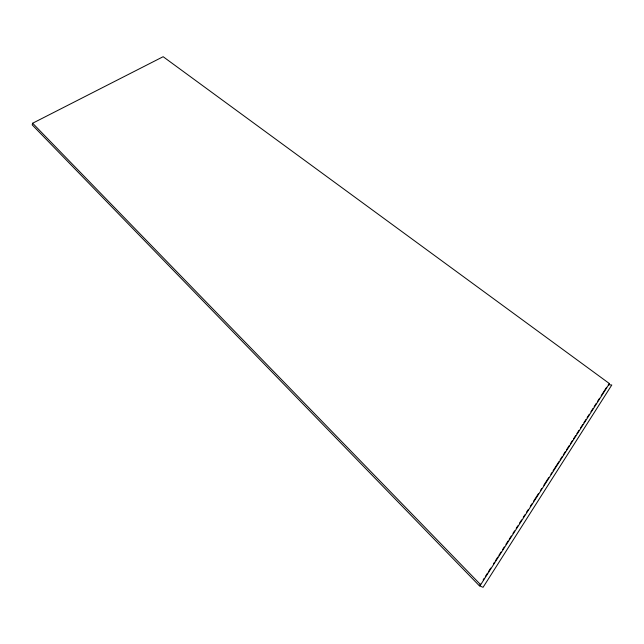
<?xml version="1.0" encoding="UTF-8"?>
<svg xmlns="http://www.w3.org/2000/svg" width="644" height="644" viewBox="0 0 644 644"><rect width="100%" height="100%" fill="white"/><g stroke="black" fill="none" stroke-linecap="round" stroke-linejoin="round"><path stroke-width="0.97" d="M32.643 123.229L32.2 124.864L479.394 585.799L483.081 587.296L611.8 384.983L608.234 384.726L609.433 383.591L163.149 56.704L32.643 123.229L480.666 584.736L479.394 585.799L480.472 584.116M480.666 584.736L609.433 383.591M483.177 579.89L484.264 578.199M485.343 576.509L487.508 573.128M488.595 571.437L490.76 568.056M493.465 563.838L494.552 562.148M495.63 560.457L497.796 557.076M498.883 555.386L501.048 552.005M502.666 549.477L504.292 546.941M505.918 544.405L508.084 541.024M509.163 539.334L511.328 535.953M512.954 533.417L514.58 530.889M516.206 528.354L517.824 525.818M519.45 523.282L521.616 519.901M523.242 517.365L524.86 514.83M526.486 512.302L528.112 509.766M530.278 506.385L531.904 503.85M533.522 501.314L538.4 493.715M540.566 490.334L541.644 488.643M543.81 485.262L548.68 477.663M550.845 474.282L551.932 472.591M553.011 470.901L558.968 461.603M560.055 459.921L562.22 456.54M563.299 454.849L565.464 451.468M566.551 449.778L569.256 445.551M570.334 443.861L572.5 440.488M573.587 438.797L575.752 435.416M576.831 433.726L578.996 430.345M580.622 427.809L582.788 424.436M583.875 422.746L586.04 419.365M587.119 417.674L589.284 414.293M590.91 411.758L593.076 408.377M594.154 406.694L596.32 403.313M597.407 401.623L599.572 398.242M601.19 395.706L606.608 387.261"/></g></svg>
